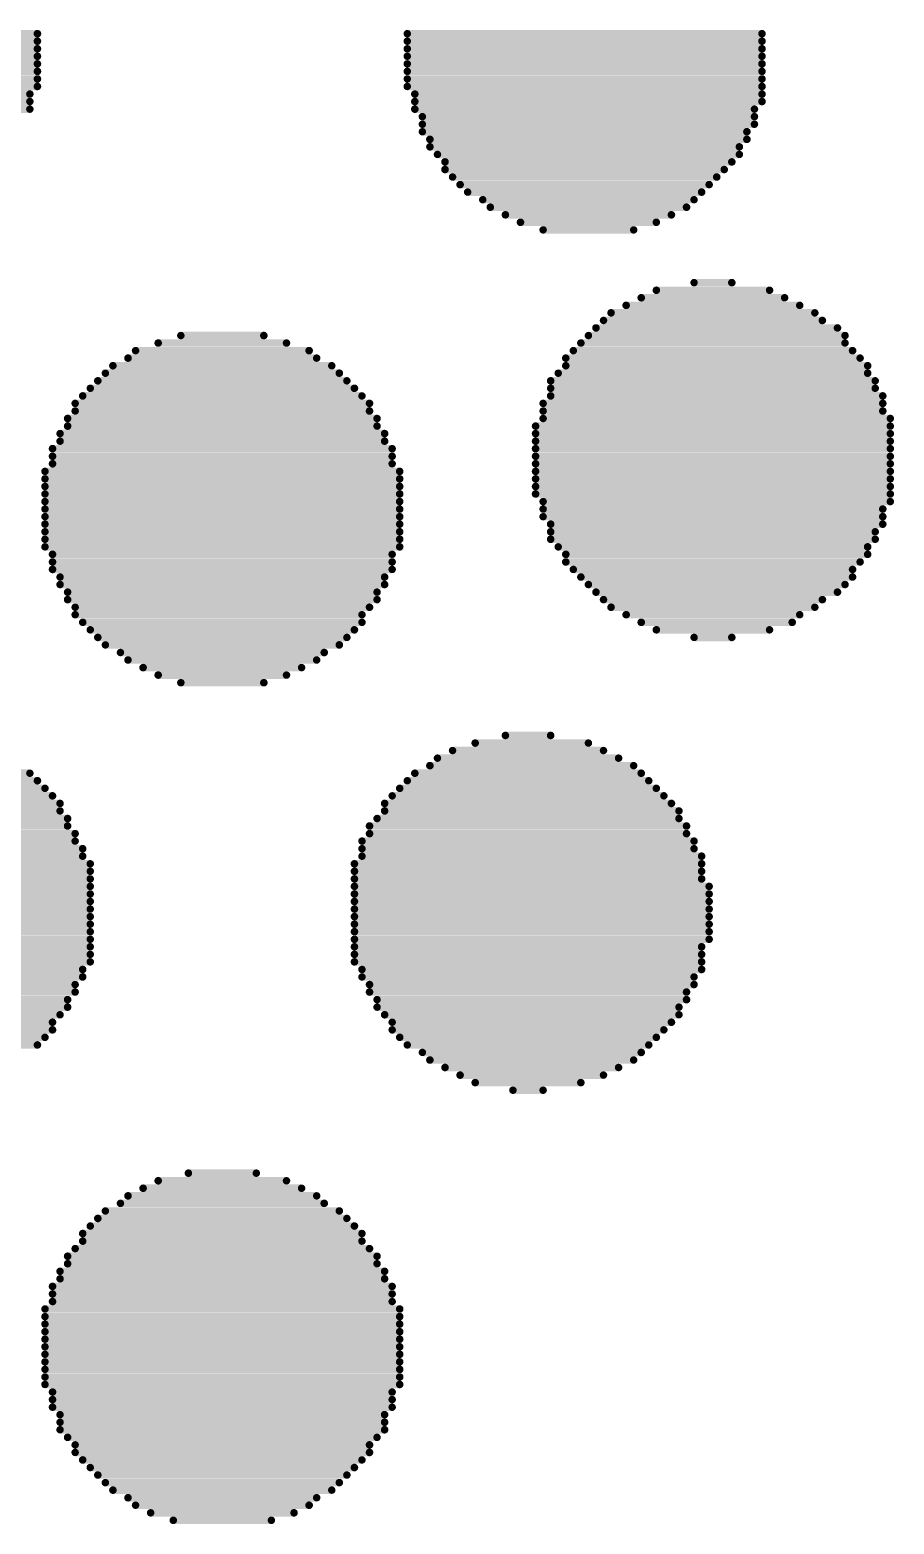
# Model space of a CAD drawing. Header units: millimetres. Extents: x 45 to 209, y 90 to 189.
# Drawn here: x 136.909 to 137.636, y 94.225 to 95.483 of the extents above; entities that cross this region are included whole.
import ezdxf

# ---------------------------------------------------------------- set-up
doc = ezdxf.new("R2010")
doc.units = ezdxf.units.MM
doc.layers.add('TopOverlay', color=2, linetype='Continuous')

# ---------------------------------------------------------------- blocks, each defined once
blk = doc.blocks.new('5394DE47_A0E8_4329_8464_7791B7C19310_63')
at = {"layer": 'TopOverlay', "const_width": 0.00635}
for points in [[(2.8971, 1.3242), (3.1956, 1.3242)], [(2.8971, 1.3179), (3.1956, 1.3179)], [(3.5067, 1.3242), (3.8052, 1.3242)], [(3.5067, 1.3179), (3.8052, 1.3179)], [(2.8971, 1.3115), (3.1956, 1.3115)], [(2.8971, 1.3052), (3.1956, 1.3052)], [(3.5067, 1.3115), (3.8052, 1.3115)], [(3.5067, 1.3052), (3.8052, 1.3052)], [(2.8971, 1.2988), (3.1956, 1.2988)], [(2.8971, 1.2925), (3.1956, 1.2925)], [(3.5067, 1.2988), (3.8052, 1.2988)], [(3.5067, 1.2925), (3.8052, 1.2925)], [(2.8971, 1.2861), (3.1956, 1.2861)], [(2.8971, 1.2798), (3.1956, 1.2798)], [(3.5067, 1.2861), (3.8052, 1.2861)], [(3.5067, 1.2798), (3.8052, 1.2798)], [(2.8971, 1.2734), (3.1892, 1.2734)], [(2.8971, 1.2671), (3.1892, 1.2671)], [(3.5131, 1.2734), (3.8052, 1.2734)], [(3.5131, 1.2671), (3.8052, 1.2671)], [(2.9035, 1.2607), (3.1892, 1.2607)], [(3.5131, 1.2607), (3.7988, 1.2607)], [(3.5194, 1.2544), (3.7988, 1.2544)], [(3.5194, 1.248), (3.7988, 1.248)], [(3.5194, 1.2417), (3.7925, 1.2417)], [(3.5258, 1.2353), (3.7925, 1.2353)], [(3.5258, 1.229), (3.7861, 1.229)], [(3.5321, 1.2226), (3.7861, 1.2226)], [(3.5385, 1.2163), (3.7798, 1.2163)], [(3.5385, 1.2099), (3.7734, 1.2099)], [(3.5448, 1.2036), (3.7671, 1.2036)], [(3.5512, 1.1972), (3.7607, 1.1972)], [(3.5575, 1.1909), (3.7544, 1.1909)], [(3.5702, 1.1845), (3.748, 1.1845)], [(3.5766, 1.1782), (3.7417, 1.1782)], [(3.5893, 1.1718), (3.729, 1.1718)], [(3.602, 1.1655), (3.7163, 1.1655)], [(3.621, 1.1591), (3.6972, 1.1591)], [(3.7163, 1.1083), (3.8115, 1.1083)], [(3.748, 1.1147), (3.7798, 1.1147)], [(3.6909, 1.0956), (3.8369, 1.0956)], [(3.7036, 1.102), (3.8242, 1.102)], [(3.6718, 1.0829), (3.856, 1.0829)], [(3.6782, 1.0893), (3.8496, 1.0893)], [(3.3162, 1.0702), (3.3861, 1.0702)], [(3.6591, 1.0702), (3.875, 1.0702)], [(3.6655, 1.0766), (3.8687, 1.0766)], [(3.2781, 1.0575), (3.4242, 1.0575)], [(3.2972, 1.0639), (3.4051, 1.0639)], [(3.6464, 1.0575), (3.8814, 1.0575)], [(3.6528, 1.0639), (3.875, 1.0639)], [(3.2591, 1.0448), (3.4432, 1.0448)], [(3.2718, 1.0512), (3.4305, 1.0512)], [(3.6401, 1.0512), (3.8877, 1.0512)], [(3.6401, 1.0448), (3.8941, 1.0448)], [(3.2464, 1.0321), (3.4559, 1.0321)], [(3.2527, 1.0385), (3.4496, 1.0385)], [(3.6274, 1.0321), (3.9004, 1.0321)], [(3.6337, 1.0385), (3.8941, 1.0385)], [(3.2337, 1.0194), (3.4686, 1.0194)], [(3.24, 1.0258), (3.4623, 1.0258)], [(3.6274, 1.0258), (3.9004, 1.0258)], [(3.6274, 1.0194), (3.9068, 1.0194)], [(3.2273, 1.0131), (3.475, 1.0131)], [(3.2273, 1.0067), (3.475, 1.0067)], [(3.621, 1.0131), (3.9068, 1.0131)], [(3.621, 1.0067), (3.9068, 1.0067)], [(3.221, 1.0004), (3.4813, 1.0004)], [(3.221, 0.994), (3.4813, 0.994)], [(3.6147, 0.994), (3.9131, 0.994)], [(3.621, 1.0004), (3.9131, 1.0004)], [(3.2146, 0.9877), (3.4877, 0.9877)], [(3.2146, 0.9813), (3.4877, 0.9813)], [(3.6147, 0.9877), (3.9131, 0.9877)], [(3.6147, 0.9813), (3.9131, 0.9813)], [(3.2083, 0.975), (3.494, 0.975)], [(3.2083, 0.9686), (3.494, 0.9686)], [(3.6147, 0.975), (3.9131, 0.975)], [(3.6147, 0.9686), (3.9131, 0.9686)], [(3.2019, 0.9559), (3.5004, 0.9559)], [(3.2083, 0.9623), (3.494, 0.9623)], [(3.6147, 0.9623), (3.9131, 0.9623)], [(3.6147, 0.9559), (3.9131, 0.9559)], [(3.2019, 0.9496), (3.5004, 0.9496)], [(3.2019, 0.9432), (3.5004, 0.9432)], [(3.6147, 0.9496), (3.9131, 0.9496)], [(3.6147, 0.9432), (3.9131, 0.9432)], [(3.2019, 0.9369), (3.5004, 0.9369)], [(3.2019, 0.9305), (3.5004, 0.9305)], [(3.6147, 0.9369), (3.9131, 0.9369)], [(3.621, 0.9305), (3.9131, 0.9305)], [(3.2019, 0.9242), (3.5004, 0.9242)], [(3.2019, 0.9178), (3.5004, 0.9178)], [(3.621, 0.9242), (3.9068, 0.9242)], [(3.621, 0.9178), (3.9068, 0.9178)], [(3.2019, 0.9115), (3.5004, 0.9115)], [(3.2019, 0.9051), (3.5004, 0.9051)], [(3.6274, 0.9115), (3.9068, 0.9115)], [(3.6274, 0.9051), (3.9004, 0.9051)], [(3.2019, 0.8988), (3.5004, 0.8988)], [(3.2019, 0.8924), (3.5004, 0.8924)], [(3.6274, 0.8988), (3.9004, 0.8988)], [(3.6337, 0.8924), (3.8941, 0.8924)], [(3.2083, 0.8861), (3.494, 0.8861)], [(3.2083, 0.8797), (3.494, 0.8797)], [(3.6401, 0.8861), (3.8941, 0.8861)], [(3.6401, 0.8797), (3.8877, 0.8797)], [(3.2083, 0.8734), (3.494, 0.8734)], [(3.2146, 0.867), (3.4877, 0.867)], [(3.6464, 0.8734), (3.8814, 0.8734)], [(3.6528, 0.867), (3.8814, 0.867)], [(3.2146, 0.8607), (3.4877, 0.8607)], [(3.221, 0.8543), (3.4813, 0.8543)], [(3.6591, 0.8607), (3.875, 0.8607)], [(3.6655, 0.8543), (3.8687, 0.8543)], [(3.221, 0.848), (3.4813, 0.848)], [(3.2273, 0.8416), (3.475, 0.8416)], [(3.6718, 0.848), (3.856, 0.848)], [(3.6782, 0.8416), (3.8496, 0.8416)], [(3.2273, 0.8353), (3.4686, 0.8353)], [(3.2337, 0.8289), (3.4686, 0.8289)], [(3.6909, 0.8353), (3.8369, 0.8353)], [(3.7036, 0.8289), (3.8306, 0.8289)], [(3.24, 0.8226), (3.4623, 0.8226)], [(3.2464, 0.8162), (3.4559, 0.8162)], [(3.7163, 0.8226), (3.8115, 0.8226)], [(3.748, 0.8162), (3.7798, 0.8162)], [(3.2527, 0.8099), (3.4496, 0.8099)], [(3.2654, 0.8035), (3.4369, 0.8035)], [(3.2718, 0.7972), (3.4305, 0.7972)], [(3.2845, 0.7908), (3.4178, 0.7908)], [(3.2972, 0.7845), (3.4051, 0.7845)], [(3.3162, 0.7781), (3.3861, 0.7781)], [(3.5639, 0.7273), (3.6591, 0.7273)], [(3.5893, 0.7337), (3.6274, 0.7337)], [(3.5321, 0.7146), (3.6845, 0.7146)], [(3.5448, 0.721), (3.6718, 0.721)], [(2.9987, 0.7019), (3.1892, 0.7019)], [(3.5131, 0.7019), (3.7036, 0.7019)], [(3.5258, 0.7083), (3.6972, 0.7083)], [(2.986, 0.6892), (3.2019, 0.6892)], [(2.9924, 0.6956), (3.1956, 0.6956)], [(3.5004, 0.6892), (3.7163, 0.6892)], [(3.5067, 0.6956), (3.7099, 0.6956)], [(2.9733, 0.6765), (3.2146, 0.6765)], [(2.9797, 0.6829), (3.2083, 0.6829)], [(3.4877, 0.6765), (3.729, 0.6765)], [(3.494, 0.6829), (3.7226, 0.6829)], [(2.967, 0.6702), (3.2146, 0.6702)], [(2.967, 0.6638), (3.221, 0.6638)], [(3.4813, 0.6638), (3.7353, 0.6638)], [(3.4877, 0.6702), (3.7353, 0.6702)], [(2.9606, 0.6575), (3.221, 0.6575)], [(2.9606, 0.6511), (3.2273, 0.6511)], [(3.475, 0.6575), (3.7417, 0.6575)], [(3.475, 0.6511), (3.7417, 0.6511)], [(2.9543, 0.6448), (3.2273, 0.6448)], [(2.9543, 0.6384), (3.2337, 0.6384)], [(3.4686, 0.6448), (3.748, 0.6448)], [(3.4686, 0.6384), (3.748, 0.6384)], [(2.9479, 0.6321), (3.2337, 0.6321)], [(2.9479, 0.6257), (3.24, 0.6257)], [(3.4623, 0.6257), (3.7544, 0.6257)], [(3.4686, 0.6321), (3.7544, 0.6321)], [(2.9479, 0.6194), (3.24, 0.6194)], [(2.9479, 0.613), (3.24, 0.613)], [(3.4623, 0.6194), (3.7544, 0.6194)], [(3.4623, 0.613), (3.7544, 0.613)], [(2.9416, 0.6067), (3.24, 0.6067)], [(3.4623, 0.6067), (3.7607, 0.6067)], [(2.9416, 0.6003), (3.24, 0.6003)], [(2.9416, 0.594), (3.24, 0.594)], [(3.4623, 0.6003), (3.7607, 0.6003)], [(3.4623, 0.594), (3.7607, 0.594)], [(2.9416, 0.5876), (3.24, 0.5876)], [(2.9416, 0.5813), (3.24, 0.5813)], [(3.4623, 0.5876), (3.7607, 0.5876)], [(3.4623, 0.5813), (3.7607, 0.5813)], [(2.9416, 0.5749), (3.24, 0.5749)], [(2.9416, 0.5686), (3.24, 0.5686)], [(3.4623, 0.5749), (3.7607, 0.5749)], [(3.4623, 0.5686), (3.7607, 0.5686)], [(2.9416, 0.5622), (3.24, 0.5622)], [(2.9479, 0.5559), (3.24, 0.5559)], [(3.4623, 0.5622), (3.7607, 0.5622)], [(3.4623, 0.5559), (3.7544, 0.5559)], [(2.9479, 0.5495), (3.24, 0.5495)], [(2.9479, 0.5432), (3.24, 0.5432)], [(3.4623, 0.5495), (3.7544, 0.5495)], [(3.4623, 0.5432), (3.7544, 0.5432)], [(2.9479, 0.5368), (3.2337, 0.5368)], [(2.9543, 0.5305), (3.2337, 0.5305)], [(3.4686, 0.5368), (3.7544, 0.5368)], [(3.4686, 0.5305), (3.748, 0.5305)], [(2.9543, 0.5241), (3.2273, 0.5241)], [(2.9606, 0.5178), (3.2273, 0.5178)], [(3.475, 0.5241), (3.748, 0.5241)], [(3.475, 0.5178), (3.7417, 0.5178)], [(2.9606, 0.5114), (3.221, 0.5114)], [(2.967, 0.5051), (3.221, 0.5051)], [(3.4813, 0.5114), (3.7417, 0.5114)], [(3.4813, 0.5051), (3.7353, 0.5051)], [(2.967, 0.4987), (3.2146, 0.4987)], [(2.9733, 0.4924), (3.2083, 0.4924)], [(3.4877, 0.4987), (3.7353, 0.4987)], [(3.494, 0.4924), (3.729, 0.4924)], [(2.9797, 0.486), (3.2083, 0.486)], [(2.986, 0.4797), (3.2019, 0.4797)], [(3.494, 0.486), (3.7226, 0.486)], [(3.5004, 0.4797), (3.7163, 0.4797)], [(2.9924, 0.4733), (3.1956, 0.4733)], [(3.5067, 0.4733), (3.7099, 0.4733)], [(3.5194, 0.467), (3.7036, 0.467)], [(3.5258, 0.4606), (3.6972, 0.4606)], [(3.5385, 0.4543), (3.6845, 0.4543)], [(3.5512, 0.4479), (3.6718, 0.4479)], [(3.5639, 0.4416), (3.6528, 0.4416)], [(3.5956, 0.4352), (3.621, 0.4352)], [(3.3226, 0.3654), (3.3797, 0.3654)], [(3.2845, 0.3527), (3.4178, 0.3527)], [(3.2972, 0.359), (3.4051, 0.359)], [(3.2654, 0.34), (3.4369, 0.34)], [(3.2718, 0.3463), (3.4305, 0.3463)], [(3.2464, 0.3273), (3.4559, 0.3273)], [(3.2527, 0.3336), (3.4496, 0.3336)], [(3.2337, 0.3146), (3.4686, 0.3146)], [(3.24, 0.3209), (3.4623, 0.3209)], [(3.2273, 0.3019), (3.475, 0.3019)], [(3.2337, 0.3082), (3.4686, 0.3082)], [(3.221, 0.2955), (3.4813, 0.2955)], [(3.221, 0.2892), (3.4813, 0.2892)], [(3.2146, 0.2828), (3.4877, 0.2828)], [(3.2146, 0.2765), (3.4877, 0.2765)], [(3.2083, 0.2701), (3.494, 0.2701)], [(3.2083, 0.2638), (3.494, 0.2638)], [(3.2019, 0.2511), (3.5004, 0.2511)], [(3.2083, 0.2574), (3.494, 0.2574)], [(3.2019, 0.2447), (3.5004, 0.2447)], [(3.2019, 0.2384), (3.5004, 0.2384)], [(3.2019, 0.232), (3.5004, 0.232)], [(3.2019, 0.2257), (3.5004, 0.2257)], [(3.2019, 0.2193), (3.5004, 0.2193)], [(3.2019, 0.213), (3.5004, 0.213)], [(3.2019, 0.2066), (3.5004, 0.2066)], [(3.2019, 0.2003), (3.5004, 0.2003)], [(3.2019, 0.1939), (3.5004, 0.1939)], [(3.2019, 0.1876), (3.5004, 0.1876)], [(3.2083, 0.1812), (3.494, 0.1812)], [(3.2083, 0.1749), (3.494, 0.1749)], [(3.2083, 0.1685), (3.494, 0.1685)], [(3.2146, 0.1622), (3.4877, 0.1622)], [(3.2146, 0.1558), (3.4877, 0.1558)], [(3.2146, 0.1495), (3.4877, 0.1495)], [(3.221, 0.1431), (3.4813, 0.1431)], [(3.2273, 0.1368), (3.475, 0.1368)], [(3.2273, 0.1304), (3.475, 0.1304)], [(3.2337, 0.1241), (3.4686, 0.1241)], [(3.24, 0.1177), (3.4623, 0.1177)], [(3.2464, 0.1114), (3.4559, 0.1114)], [(3.2527, 0.105), (3.4496, 0.105)], [(3.2591, 0.0987), (3.4432, 0.0987)], [(3.2718, 0.0923), (3.4305, 0.0923)], [(3.2781, 0.086), (3.4242, 0.086)], [(3.2908, 0.0796), (3.4115, 0.0796)], [(3.3099, 0.0733), (3.3924, 0.0733)]]:
    blk.add_lwpolyline(points, dxfattribs=at)
at = {"layer": 'TopOverlay', "const_width": 0.00317}
for points in [[(3.194, 1.3242, 1), (3.1972, 1.3242, 1)], [(3.194, 1.3179, 1), (3.1972, 1.3179, 1)], [(3.5052, 1.3242, 1), (3.5083, 1.3242, 1)], [(3.5052, 1.3179, 1), (3.5083, 1.3179, 1)], [(3.8036, 1.3242, 1), (3.8068, 1.3242, 1)], [(3.8036, 1.3179, 1), (3.8068, 1.3179, 1)], [(3.194, 1.3115, 1), (3.1972, 1.3115, 1)], [(3.194, 1.3052, 1), (3.1972, 1.3052, 1)], [(3.5052, 1.3115, 1), (3.5083, 1.3115, 1)], [(3.5052, 1.3052, 1), (3.5083, 1.3052, 1)], [(3.8036, 1.3115, 1), (3.8068, 1.3115, 1)], [(3.8036, 1.3052, 1), (3.8068, 1.3052, 1)], [(3.194, 1.2988, 1), (3.1972, 1.2988, 1)], [(3.194, 1.2925, 1), (3.1972, 1.2925, 1)], [(3.5052, 1.2988, 1), (3.5083, 1.2988, 1)], [(3.5052, 1.2925, 1), (3.5083, 1.2925, 1)], [(3.8036, 1.2988, 1), (3.8068, 1.2988, 1)], [(3.8036, 1.2925, 1), (3.8068, 1.2925, 1)], [(3.194, 1.2861, 1), (3.1972, 1.2861, 1)], [(3.194, 1.2798, 1), (3.1972, 1.2798, 1)], [(3.5052, 1.2861, 1), (3.5083, 1.2861, 1)], [(3.5052, 1.2798, 1), (3.5083, 1.2798, 1)], [(3.8036, 1.2861, 1), (3.8068, 1.2861, 1)], [(3.8036, 1.2798, 1), (3.8068, 1.2798, 1)], [(3.1877, 1.2734, 1), (3.1908, 1.2734, 1)], [(3.1877, 1.2671, 1), (3.1908, 1.2671, 1)], [(3.5115, 1.2734, 1), (3.5147, 1.2734, 1)], [(3.5115, 1.2671, 1), (3.5147, 1.2671, 1)], [(3.8036, 1.2734, 1), (3.8068, 1.2734, 1)], [(3.8036, 1.2671, 1), (3.8068, 1.2671, 1)], [(3.1877, 1.2607, 1), (3.1908, 1.2607, 1)], [(3.5115, 1.2607, 1), (3.5147, 1.2607, 1)], [(3.5179, 1.2544, 1), (3.521, 1.2544, 1)], [(3.7973, 1.2607, 1), (3.8004, 1.2607, 1)], [(3.7973, 1.2544, 1), (3.8004, 1.2544, 1)], [(3.5179, 1.248, 1), (3.521, 1.248, 1)], [(3.5179, 1.2417, 1), (3.521, 1.2417, 1)], [(3.7909, 1.2417, 1), (3.7941, 1.2417, 1)], [(3.7973, 1.248, 1), (3.8004, 1.248, 1)], [(3.5242, 1.2353, 1), (3.5274, 1.2353, 1)], [(3.7909, 1.2353, 1), (3.7941, 1.2353, 1)], [(3.5242, 1.229, 1), (3.5274, 1.229, 1)], [(3.5306, 1.2226, 1), (3.5337, 1.2226, 1)], [(3.7846, 1.229, 1), (3.7877, 1.229, 1)], [(3.7846, 1.2226, 1), (3.7877, 1.2226, 1)], [(3.5369, 1.2163, 1), (3.5401, 1.2163, 1)], [(3.5369, 1.2099, 1), (3.5401, 1.2099, 1)], [(3.7719, 1.2099, 1), (3.775, 1.2099, 1)], [(3.7782, 1.2163, 1), (3.7814, 1.2163, 1)], [(3.5433, 1.2036, 1), (3.5464, 1.2036, 1)], [(3.5496, 1.1972, 1), (3.5528, 1.1972, 1)], [(3.7592, 1.1972, 1), (3.7623, 1.1972, 1)], [(3.7655, 1.2036, 1), (3.7687, 1.2036, 1)], [(3.556, 1.1909, 1), (3.5591, 1.1909, 1)], [(3.5687, 1.1845, 1), (3.5718, 1.1845, 1)], [(3.7465, 1.1845, 1), (3.7496, 1.1845, 1)], [(3.7528, 1.1909, 1), (3.756, 1.1909, 1)], [(3.575, 1.1782, 1), (3.5782, 1.1782, 1)], [(3.5877, 1.1718, 1), (3.5909, 1.1718, 1)], [(3.7274, 1.1718, 1), (3.7306, 1.1718, 1)], [(3.7401, 1.1782, 1), (3.7433, 1.1782, 1)], [(3.6004, 1.1655, 1), (3.6036, 1.1655, 1)], [(3.6195, 1.1591, 1), (3.6226, 1.1591, 1)], [(3.6957, 1.1591, 1), (3.6988, 1.1591, 1)], [(3.7147, 1.1655, 1), (3.7179, 1.1655, 1)], [(3.7147, 1.1083, 1), (3.7179, 1.1083, 1)], [(3.7465, 1.1147, 1), (3.7496, 1.1147, 1)], [(3.7782, 1.1147, 1), (3.7814, 1.1147, 1)], [(3.81, 1.1083, 1), (3.8131, 1.1083, 1)], [(3.6893, 1.0956, 1), (3.6925, 1.0956, 1)], [(3.702, 1.102, 1), (3.7052, 1.102, 1)], [(3.8227, 1.102, 1), (3.8258, 1.102, 1)], [(3.8354, 1.0956, 1), (3.8385, 1.0956, 1)], [(3.6703, 1.0829, 1), (3.6734, 1.0829, 1)], [(3.6766, 1.0893, 1), (3.6798, 1.0893, 1)], [(3.8481, 1.0893, 1), (3.8512, 1.0893, 1)], [(3.8544, 1.0829, 1), (3.8576, 1.0829, 1)], [(3.3147, 1.0702, 1), (3.3178, 1.0702, 1)], [(3.3845, 1.0702, 1), (3.3877, 1.0702, 1)], [(3.6576, 1.0702, 1), (3.6607, 1.0702, 1)], [(3.6639, 1.0766, 1), (3.6671, 1.0766, 1)], [(3.8671, 1.0766, 1), (3.8703, 1.0766, 1)], [(3.8735, 1.0702, 1), (3.8766, 1.0702, 1)], [(3.2766, 1.0575, 1), (3.2797, 1.0575, 1)], [(3.2956, 1.0639, 1), (3.2988, 1.0639, 1)], [(3.4036, 1.0639, 1), (3.4067, 1.0639, 1)], [(3.4226, 1.0575, 1), (3.4258, 1.0575, 1)], [(3.6449, 1.0575, 1), (3.648, 1.0575, 1)], [(3.6512, 1.0639, 1), (3.6544, 1.0639, 1)], [(3.8735, 1.0639, 1), (3.8766, 1.0639, 1)], [(3.8798, 1.0575, 1), (3.883, 1.0575, 1)], [(3.2575, 1.0448, 1), (3.2607, 1.0448, 1)], [(3.2702, 1.0512, 1), (3.2734, 1.0512, 1)], [(3.429, 1.0512, 1), (3.4321, 1.0512, 1)], [(3.4417, 1.0448, 1), (3.4448, 1.0448, 1)], [(3.6385, 1.0512, 1), (3.6417, 1.0512, 1)], [(3.6385, 1.0448, 1), (3.6417, 1.0448, 1)], [(3.8862, 1.0512, 1), (3.8893, 1.0512, 1)], [(3.8925, 1.0448, 1), (3.8957, 1.0448, 1)], [(3.2448, 1.0321, 1), (3.248, 1.0321, 1)], [(3.2512, 1.0385, 1), (3.2543, 1.0385, 1)], [(3.448, 1.0385, 1), (3.4512, 1.0385, 1)], [(3.4544, 1.0321, 1), (3.4575, 1.0321, 1)], [(3.6258, 1.0321, 1), (3.629, 1.0321, 1)], [(3.6322, 1.0385, 1), (3.6353, 1.0385, 1)], [(3.8925, 1.0385, 1), (3.8957, 1.0385, 1)], [(3.8989, 1.0321, 1), (3.902, 1.0321, 1)], [(3.2321, 1.0194, 1), (3.2353, 1.0194, 1)], [(3.2385, 1.0258, 1), (3.2416, 1.0258, 1)], [(3.4607, 1.0258, 1), (3.4639, 1.0258, 1)], [(3.4671, 1.0194, 1), (3.4702, 1.0194, 1)], [(3.6258, 1.0258, 1), (3.629, 1.0258, 1)], [(3.6258, 1.0194, 1), (3.629, 1.0194, 1)], [(3.8989, 1.0258, 1), (3.902, 1.0258, 1)], [(3.9052, 1.0194, 1), (3.9084, 1.0194, 1)], [(3.2258, 1.0131, 1), (3.2289, 1.0131, 1)], [(3.2258, 1.0067, 1), (3.2289, 1.0067, 1)], [(3.4734, 1.0131, 1), (3.4766, 1.0131, 1)], [(3.4734, 1.0067, 1), (3.4766, 1.0067, 1)], [(3.6195, 1.0131, 1), (3.6226, 1.0131, 1)], [(3.6195, 1.0067, 1), (3.6226, 1.0067, 1)], [(3.9052, 1.0131, 1), (3.9084, 1.0131, 1)], [(3.9052, 1.0067, 1), (3.9084, 1.0067, 1)], [(3.2194, 1.0004, 1), (3.2226, 1.0004, 1)], [(3.2194, 0.994, 1), (3.2226, 0.994, 1)], [(3.4798, 1.0004, 1), (3.4829, 1.0004, 1)], [(3.4798, 0.994, 1), (3.4829, 0.994, 1)], [(3.6131, 0.994, 1), (3.6163, 0.994, 1)], [(3.6195, 1.0004, 1), (3.6226, 1.0004, 1)], [(3.9116, 1.0004, 1), (3.9147, 1.0004, 1)], [(3.9116, 0.994, 1), (3.9147, 0.994, 1)], [(3.2131, 0.9877, 1), (3.2162, 0.9877, 1)], [(3.2131, 0.9813, 1), (3.2162, 0.9813, 1)], [(3.4861, 0.9877, 1), (3.4893, 0.9877, 1)], [(3.4861, 0.9813, 1), (3.4893, 0.9813, 1)], [(3.6131, 0.9877, 1), (3.6163, 0.9877, 1)], [(3.6131, 0.9813, 1), (3.6163, 0.9813, 1)], [(3.9116, 0.9877, 1), (3.9147, 0.9877, 1)], [(3.9116, 0.9813, 1), (3.9147, 0.9813, 1)], [(3.2067, 0.975, 1), (3.2099, 0.975, 1)], [(3.2067, 0.9686, 1), (3.2099, 0.9686, 1)], [(3.4925, 0.975, 1), (3.4956, 0.975, 1)], [(3.4925, 0.9686, 1), (3.4956, 0.9686, 1)], [(3.6131, 0.975, 1), (3.6163, 0.975, 1)], [(3.6131, 0.9686, 1), (3.6163, 0.9686, 1)], [(3.9116, 0.975, 1), (3.9147, 0.975, 1)], [(3.9116, 0.9686, 1), (3.9147, 0.9686, 1)], [(3.2004, 0.9559, 1), (3.2035, 0.9559, 1)], [(3.2067, 0.9623, 1), (3.2099, 0.9623, 1)], [(3.4925, 0.9623, 1), (3.4956, 0.9623, 1)], [(3.4988, 0.9559, 1), (3.502, 0.9559, 1)], [(3.6131, 0.9623, 1), (3.6163, 0.9623, 1)], [(3.6131, 0.9559, 1), (3.6163, 0.9559, 1)], [(3.9116, 0.9623, 1), (3.9147, 0.9623, 1)], [(3.9116, 0.9559, 1), (3.9147, 0.9559, 1)], [(3.2004, 0.9496, 1), (3.2035, 0.9496, 1)], [(3.2004, 0.9432, 1), (3.2035, 0.9432, 1)], [(3.4988, 0.9496, 1), (3.502, 0.9496, 1)], [(3.4988, 0.9432, 1), (3.502, 0.9432, 1)], [(3.6131, 0.9496, 1), (3.6163, 0.9496, 1)], [(3.6131, 0.9432, 1), (3.6163, 0.9432, 1)], [(3.9116, 0.9496, 1), (3.9147, 0.9496, 1)], [(3.9116, 0.9432, 1), (3.9147, 0.9432, 1)], [(3.2004, 0.9369, 1), (3.2035, 0.9369, 1)], [(3.2004, 0.9305, 1), (3.2035, 0.9305, 1)], [(3.4988, 0.9369, 1), (3.502, 0.9369, 1)], [(3.4988, 0.9305, 1), (3.502, 0.9305, 1)], [(3.6131, 0.9369, 1), (3.6163, 0.9369, 1)], [(3.6195, 0.9305, 1), (3.6226, 0.9305, 1)], [(3.9116, 0.9369, 1), (3.9147, 0.9369, 1)], [(3.9116, 0.9305, 1), (3.9147, 0.9305, 1)], [(3.2004, 0.9242, 1), (3.2035, 0.9242, 1)], [(3.2004, 0.9178, 1), (3.2035, 0.9178, 1)], [(3.4988, 0.9242, 1), (3.502, 0.9242, 1)], [(3.4988, 0.9178, 1), (3.502, 0.9178, 1)], [(3.6195, 0.9242, 1), (3.6226, 0.9242, 1)], [(3.6195, 0.9178, 1), (3.6226, 0.9178, 1)], [(3.9052, 0.9242, 1), (3.9084, 0.9242, 1)], [(3.9052, 0.9178, 1), (3.9084, 0.9178, 1)], [(3.2004, 0.9115, 1), (3.2035, 0.9115, 1)], [(3.2004, 0.9051, 1), (3.2035, 0.9051, 1)], [(3.4988, 0.9115, 1), (3.502, 0.9115, 1)], [(3.4988, 0.9051, 1), (3.502, 0.9051, 1)], [(3.6258, 0.9115, 1), (3.629, 0.9115, 1)], [(3.6258, 0.9051, 1), (3.629, 0.9051, 1)], [(3.8989, 0.9051, 1), (3.902, 0.9051, 1)], [(3.9052, 0.9115, 1), (3.9084, 0.9115, 1)], [(3.2004, 0.8988, 1), (3.2035, 0.8988, 1)], [(3.2004, 0.8924, 1), (3.2035, 0.8924, 1)], [(3.4988, 0.8988, 1), (3.502, 0.8988, 1)], [(3.4988, 0.8924, 1), (3.502, 0.8924, 1)], [(3.6258, 0.8988, 1), (3.629, 0.8988, 1)], [(3.6322, 0.8924, 1), (3.6353, 0.8924, 1)], [(3.8925, 0.8924, 1), (3.8957, 0.8924, 1)], [(3.8989, 0.8988, 1), (3.902, 0.8988, 1)], [(3.2067, 0.8861, 1), (3.2099, 0.8861, 1)], [(3.2067, 0.8797, 1), (3.2099, 0.8797, 1)], [(3.4925, 0.8861, 1), (3.4956, 0.8861, 1)], [(3.4925, 0.8797, 1), (3.4956, 0.8797, 1)], [(3.6385, 0.8861, 1), (3.6417, 0.8861, 1)], [(3.6385, 0.8797, 1), (3.6417, 0.8797, 1)], [(3.8862, 0.8797, 1), (3.8893, 0.8797, 1)], [(3.8925, 0.8861, 1), (3.8957, 0.8861, 1)], [(3.2067, 0.8734, 1), (3.2099, 0.8734, 1)], [(3.2131, 0.867, 1), (3.2162, 0.867, 1)], [(3.4861, 0.867, 1), (3.4893, 0.867, 1)], [(3.4925, 0.8734, 1), (3.4956, 0.8734, 1)], [(3.6449, 0.8734, 1), (3.648, 0.8734, 1)], [(3.6512, 0.867, 1), (3.6544, 0.867, 1)], [(3.8798, 0.8734, 1), (3.883, 0.8734, 1)], [(3.8798, 0.867, 1), (3.883, 0.867, 1)], [(3.2131, 0.8607, 1), (3.2162, 0.8607, 1)], [(3.2194, 0.8543, 1), (3.2226, 0.8543, 1)], [(3.4798, 0.8543, 1), (3.4829, 0.8543, 1)], [(3.4861, 0.8607, 1), (3.4893, 0.8607, 1)], [(3.6576, 0.8607, 1), (3.6607, 0.8607, 1)], [(3.6639, 0.8543, 1), (3.6671, 0.8543, 1)], [(3.8671, 0.8543, 1), (3.8703, 0.8543, 1)], [(3.8735, 0.8607, 1), (3.8766, 0.8607, 1)], [(3.2194, 0.848, 1), (3.2226, 0.848, 1)], [(3.2258, 0.8416, 1), (3.2289, 0.8416, 1)], [(3.4734, 0.8416, 1), (3.4766, 0.8416, 1)], [(3.4798, 0.848, 1), (3.4829, 0.848, 1)], [(3.6703, 0.848, 1), (3.6734, 0.848, 1)], [(3.6766, 0.8416, 1), (3.6798, 0.8416, 1)], [(3.8481, 0.8416, 1), (3.8512, 0.8416, 1)], [(3.8544, 0.848, 1), (3.8576, 0.848, 1)], [(3.2258, 0.8353, 1), (3.2289, 0.8353, 1)], [(3.2321, 0.8289, 1), (3.2353, 0.8289, 1)], [(3.4671, 0.8353, 1), (3.4702, 0.8353, 1)], [(3.4671, 0.8289, 1), (3.4702, 0.8289, 1)], [(3.6893, 0.8353, 1), (3.6925, 0.8353, 1)], [(3.702, 0.8289, 1), (3.7052, 0.8289, 1)], [(3.829, 0.8289, 1), (3.8322, 0.8289, 1)], [(3.8354, 0.8353, 1), (3.8385, 0.8353, 1)], [(3.2385, 0.8226, 1), (3.2416, 0.8226, 1)], [(3.2448, 0.8162, 1), (3.248, 0.8162, 1)], [(3.4544, 0.8162, 1), (3.4575, 0.8162, 1)], [(3.4607, 0.8226, 1), (3.4639, 0.8226, 1)], [(3.7147, 0.8226, 1), (3.7179, 0.8226, 1)], [(3.7465, 0.8162, 1), (3.7496, 0.8162, 1)], [(3.7782, 0.8162, 1), (3.7814, 0.8162, 1)], [(3.81, 0.8226, 1), (3.8131, 0.8226, 1)], [(3.2512, 0.8099, 1), (3.2543, 0.8099, 1)], [(3.2639, 0.8035, 1), (3.267, 0.8035, 1)], [(3.4353, 0.8035, 1), (3.4385, 0.8035, 1)], [(3.448, 0.8099, 1), (3.4512, 0.8099, 1)], [(3.2702, 0.7972, 1), (3.2734, 0.7972, 1)], [(3.2829, 0.7908, 1), (3.2861, 0.7908, 1)], [(3.4163, 0.7908, 1), (3.4194, 0.7908, 1)], [(3.429, 0.7972, 1), (3.4321, 0.7972, 1)], [(3.2956, 0.7845, 1), (3.2988, 0.7845, 1)], [(3.3147, 0.7781, 1), (3.3178, 0.7781, 1)], [(3.3845, 0.7781, 1), (3.3877, 0.7781, 1)], [(3.4036, 0.7845, 1), (3.4067, 0.7845, 1)], [(3.5623, 0.7273, 1), (3.5655, 0.7273, 1)], [(3.5877, 0.7337, 1), (3.5909, 0.7337, 1)], [(3.6258, 0.7337, 1), (3.629, 0.7337, 1)], [(3.6576, 0.7273, 1), (3.6607, 0.7273, 1)], [(3.5306, 0.7146, 1), (3.5337, 0.7146, 1)], [(3.5433, 0.721, 1), (3.5464, 0.721, 1)], [(3.6703, 0.721, 1), (3.6734, 0.721, 1)], [(3.683, 0.7146, 1), (3.6861, 0.7146, 1)], [(3.1877, 0.7019, 1), (3.1908, 0.7019, 1)], [(3.5115, 0.7019, 1), (3.5147, 0.7019, 1)], [(3.5242, 0.7083, 1), (3.5274, 0.7083, 1)], [(3.6957, 0.7083, 1), (3.6988, 0.7083, 1)], [(3.702, 0.7019, 1), (3.7052, 0.7019, 1)], [(3.194, 0.6956, 1), (3.1972, 0.6956, 1)], [(3.2004, 0.6892, 1), (3.2035, 0.6892, 1)], [(3.4988, 0.6892, 1), (3.502, 0.6892, 1)], [(3.5052, 0.6956, 1), (3.5083, 0.6956, 1)], [(3.7084, 0.6956, 1), (3.7115, 0.6956, 1)], [(3.7147, 0.6892, 1), (3.7179, 0.6892, 1)], [(3.2067, 0.6829, 1), (3.2099, 0.6829, 1)], [(3.2131, 0.6765, 1), (3.2162, 0.6765, 1)], [(3.4861, 0.6765, 1), (3.4893, 0.6765, 1)], [(3.4925, 0.6829, 1), (3.4956, 0.6829, 1)], [(3.7211, 0.6829, 1), (3.7242, 0.6829, 1)], [(3.7274, 0.6765, 1), (3.7306, 0.6765, 1)], [(3.2131, 0.6702, 1), (3.2162, 0.6702, 1)], [(3.2194, 0.6638, 1), (3.2226, 0.6638, 1)], [(3.4798, 0.6638, 1), (3.4829, 0.6638, 1)], [(3.4861, 0.6702, 1), (3.4893, 0.6702, 1)], [(3.7338, 0.6702, 1), (3.7369, 0.6702, 1)], [(3.7338, 0.6638, 1), (3.7369, 0.6638, 1)], [(3.2194, 0.6575, 1), (3.2226, 0.6575, 1)], [(3.2258, 0.6511, 1), (3.2289, 0.6511, 1)], [(3.4734, 0.6575, 1), (3.4766, 0.6575, 1)], [(3.4734, 0.6511, 1), (3.4766, 0.6511, 1)], [(3.7401, 0.6575, 1), (3.7433, 0.6575, 1)], [(3.7401, 0.6511, 1), (3.7433, 0.6511, 1)], [(3.2258, 0.6448, 1), (3.2289, 0.6448, 1)], [(3.2321, 0.6384, 1), (3.2353, 0.6384, 1)], [(3.4671, 0.6448, 1), (3.4702, 0.6448, 1)], [(3.4671, 0.6384, 1), (3.4702, 0.6384, 1)], [(3.7465, 0.6448, 1), (3.7496, 0.6448, 1)], [(3.7465, 0.6384, 1), (3.7496, 0.6384, 1)], [(3.2321, 0.6321, 1), (3.2353, 0.6321, 1)], [(3.2385, 0.6257, 1), (3.2416, 0.6257, 1)], [(3.4607, 0.6257, 1), (3.4639, 0.6257, 1)], [(3.4671, 0.6321, 1), (3.4702, 0.6321, 1)], [(3.7528, 0.6321, 1), (3.756, 0.6321, 1)], [(3.7528, 0.6257, 1), (3.756, 0.6257, 1)], [(3.2385, 0.6194, 1), (3.2416, 0.6194, 1)], [(3.2385, 0.613, 1), (3.2416, 0.613, 1)], [(3.4607, 0.6194, 1), (3.4639, 0.6194, 1)], [(3.4607, 0.613, 1), (3.4639, 0.613, 1)], [(3.7528, 0.6194, 1), (3.756, 0.6194, 1)], [(3.7528, 0.613, 1), (3.756, 0.613, 1)], [(3.2385, 0.6067, 1), (3.2416, 0.6067, 1)], [(3.4607, 0.6067, 1), (3.4639, 0.6067, 1)], [(3.7592, 0.6067, 1), (3.7623, 0.6067, 1)], [(3.2385, 0.6003, 1), (3.2416, 0.6003, 1)], [(3.2385, 0.594, 1), (3.2416, 0.594, 1)], [(3.4607, 0.6003, 1), (3.4639, 0.6003, 1)], [(3.4607, 0.594, 1), (3.4639, 0.594, 1)], [(3.7592, 0.6003, 1), (3.7623, 0.6003, 1)], [(3.7592, 0.594, 1), (3.7623, 0.594, 1)], [(3.2385, 0.5876, 1), (3.2416, 0.5876, 1)], [(3.2385, 0.5813, 1), (3.2416, 0.5813, 1)], [(3.4607, 0.5876, 1), (3.4639, 0.5876, 1)], [(3.4607, 0.5813, 1), (3.4639, 0.5813, 1)], [(3.7592, 0.5876, 1), (3.7623, 0.5876, 1)], [(3.7592, 0.5813, 1), (3.7623, 0.5813, 1)], [(3.2385, 0.5749, 1), (3.2416, 0.5749, 1)], [(3.2385, 0.5686, 1), (3.2416, 0.5686, 1)], [(3.4607, 0.5749, 1), (3.4639, 0.5749, 1)], [(3.4607, 0.5686, 1), (3.4639, 0.5686, 1)], [(3.7592, 0.5749, 1), (3.7623, 0.5749, 1)], [(3.7592, 0.5686, 1), (3.7623, 0.5686, 1)], [(3.2385, 0.5622, 1), (3.2416, 0.5622, 1)], [(3.2385, 0.5559, 1), (3.2416, 0.5559, 1)], [(3.4607, 0.5622, 1), (3.4639, 0.5622, 1)], [(3.4607, 0.5559, 1), (3.4639, 0.5559, 1)], [(3.7528, 0.5559, 1), (3.756, 0.5559, 1)], [(3.7592, 0.5622, 1), (3.7623, 0.5622, 1)], [(3.2385, 0.5495, 1), (3.2416, 0.5495, 1)], [(3.2385, 0.5432, 1), (3.2416, 0.5432, 1)], [(3.4607, 0.5495, 1), (3.4639, 0.5495, 1)], [(3.4607, 0.5432, 1), (3.4639, 0.5432, 1)], [(3.7528, 0.5495, 1), (3.756, 0.5495, 1)], [(3.7528, 0.5432, 1), (3.756, 0.5432, 1)], [(3.2321, 0.5368, 1), (3.2353, 0.5368, 1)], [(3.2321, 0.5305, 1), (3.2353, 0.5305, 1)], [(3.4671, 0.5368, 1), (3.4702, 0.5368, 1)], [(3.4671, 0.5305, 1), (3.4702, 0.5305, 1)], [(3.7465, 0.5305, 1), (3.7496, 0.5305, 1)], [(3.7528, 0.5368, 1), (3.756, 0.5368, 1)], [(3.2258, 0.5241, 1), (3.2289, 0.5241, 1)], [(3.2258, 0.5178, 1), (3.2289, 0.5178, 1)], [(3.4734, 0.5241, 1), (3.4766, 0.5241, 1)], [(3.4734, 0.5178, 1), (3.4766, 0.5178, 1)], [(3.7401, 0.5178, 1), (3.7433, 0.5178, 1)], [(3.7465, 0.5241, 1), (3.7496, 0.5241, 1)], [(3.2194, 0.5114, 1), (3.2226, 0.5114, 1)], [(3.2194, 0.5051, 1), (3.2226, 0.5051, 1)], [(3.4798, 0.5114, 1), (3.4829, 0.5114, 1)], [(3.4798, 0.5051, 1), (3.4829, 0.5051, 1)], [(3.7338, 0.5051, 1), (3.7369, 0.5051, 1)], [(3.7401, 0.5114, 1), (3.7433, 0.5114, 1)], [(3.2067, 0.4924, 1), (3.2099, 0.4924, 1)], [(3.2131, 0.4987, 1), (3.2162, 0.4987, 1)], [(3.4861, 0.4987, 1), (3.4893, 0.4987, 1)], [(3.4925, 0.4924, 1), (3.4956, 0.4924, 1)], [(3.7274, 0.4924, 1), (3.7306, 0.4924, 1)], [(3.7338, 0.4987, 1), (3.7369, 0.4987, 1)], [(3.2004, 0.4797, 1), (3.2035, 0.4797, 1)], [(3.2067, 0.486, 1), (3.2099, 0.486, 1)], [(3.4925, 0.486, 1), (3.4956, 0.486, 1)], [(3.4988, 0.4797, 1), (3.502, 0.4797, 1)], [(3.7147, 0.4797, 1), (3.7179, 0.4797, 1)], [(3.7211, 0.486, 1), (3.7242, 0.486, 1)], [(3.194, 0.4733, 1), (3.1972, 0.4733, 1)], [(3.5052, 0.4733, 1), (3.5083, 0.4733, 1)], [(3.5179, 0.467, 1), (3.521, 0.467, 1)], [(3.702, 0.467, 1), (3.7052, 0.467, 1)], [(3.7084, 0.4733, 1), (3.7115, 0.4733, 1)], [(3.5242, 0.4606, 1), (3.5274, 0.4606, 1)], [(3.5369, 0.4543, 1), (3.5401, 0.4543, 1)], [(3.683, 0.4543, 1), (3.6861, 0.4543, 1)], [(3.6957, 0.4606, 1), (3.6988, 0.4606, 1)], [(3.5496, 0.4479, 1), (3.5528, 0.4479, 1)], [(3.5623, 0.4416, 1), (3.5655, 0.4416, 1)], [(3.6512, 0.4416, 1), (3.6544, 0.4416, 1)], [(3.6703, 0.4479, 1), (3.6734, 0.4479, 1)], [(3.5941, 0.4352, 1), (3.5972, 0.4352, 1)], [(3.6195, 0.4352, 1), (3.6226, 0.4352, 1)], [(3.321, 0.3654, 1), (3.3242, 0.3654, 1)], [(3.3782, 0.3654, 1), (3.3813, 0.3654, 1)], [(3.2829, 0.3527, 1), (3.2861, 0.3527, 1)], [(3.2956, 0.359, 1), (3.2988, 0.359, 1)], [(3.4036, 0.359, 1), (3.4067, 0.359, 1)], [(3.4163, 0.3527, 1), (3.4194, 0.3527, 1)], [(3.2639, 0.34, 1), (3.267, 0.34, 1)], [(3.2702, 0.3463, 1), (3.2734, 0.3463, 1)], [(3.429, 0.3463, 1), (3.4321, 0.3463, 1)], [(3.4353, 0.34, 1), (3.4385, 0.34, 1)], [(3.2448, 0.3273, 1), (3.248, 0.3273, 1)], [(3.2512, 0.3336, 1), (3.2543, 0.3336, 1)], [(3.448, 0.3336, 1), (3.4512, 0.3336, 1)], [(3.4544, 0.3273, 1), (3.4575, 0.3273, 1)], [(3.2321, 0.3146, 1), (3.2353, 0.3146, 1)], [(3.2385, 0.3209, 1), (3.2416, 0.3209, 1)], [(3.4607, 0.3209, 1), (3.4639, 0.3209, 1)], [(3.4671, 0.3146, 1), (3.4702, 0.3146, 1)], [(3.2258, 0.3019, 1), (3.2289, 0.3019, 1)], [(3.2321, 0.3082, 1), (3.2353, 0.3082, 1)], [(3.4671, 0.3082, 1), (3.4702, 0.3082, 1)], [(3.4734, 0.3019, 1), (3.4766, 0.3019, 1)], [(3.2194, 0.2955, 1), (3.2226, 0.2955, 1)], [(3.2194, 0.2892, 1), (3.2226, 0.2892, 1)], [(3.4798, 0.2955, 1), (3.4829, 0.2955, 1)], [(3.4798, 0.2892, 1), (3.4829, 0.2892, 1)], [(3.2131, 0.2828, 1), (3.2162, 0.2828, 1)], [(3.2131, 0.2765, 1), (3.2162, 0.2765, 1)], [(3.4861, 0.2828, 1), (3.4893, 0.2828, 1)], [(3.4861, 0.2765, 1), (3.4893, 0.2765, 1)], [(3.2067, 0.2701, 1), (3.2099, 0.2701, 1)], [(3.2067, 0.2638, 1), (3.2099, 0.2638, 1)], [(3.4925, 0.2701, 1), (3.4956, 0.2701, 1)], [(3.4925, 0.2638, 1), (3.4956, 0.2638, 1)], [(3.2004, 0.2511, 1), (3.2035, 0.2511, 1)], [(3.2067, 0.2574, 1), (3.2099, 0.2574, 1)], [(3.4925, 0.2574, 1), (3.4956, 0.2574, 1)], [(3.4988, 0.2511, 1), (3.502, 0.2511, 1)], [(3.2004, 0.2447, 1), (3.2035, 0.2447, 1)], [(3.2004, 0.2384, 1), (3.2035, 0.2384, 1)], [(3.4988, 0.2447, 1), (3.502, 0.2447, 1)], [(3.4988, 0.2384, 1), (3.502, 0.2384, 1)], [(3.2004, 0.232, 1), (3.2035, 0.232, 1)], [(3.2004, 0.2257, 1), (3.2035, 0.2257, 1)], [(3.4988, 0.232, 1), (3.502, 0.232, 1)], [(3.4988, 0.2257, 1), (3.502, 0.2257, 1)], [(3.2004, 0.2193, 1), (3.2035, 0.2193, 1)], [(3.2004, 0.213, 1), (3.2035, 0.213, 1)], [(3.4988, 0.2193, 1), (3.502, 0.2193, 1)], [(3.4988, 0.213, 1), (3.502, 0.213, 1)], [(3.2004, 0.2066, 1), (3.2035, 0.2066, 1)], [(3.2004, 0.2003, 1), (3.2035, 0.2003, 1)], [(3.4988, 0.2066, 1), (3.502, 0.2066, 1)], [(3.4988, 0.2003, 1), (3.502, 0.2003, 1)], [(3.2004, 0.1939, 1), (3.2035, 0.1939, 1)], [(3.2004, 0.1876, 1), (3.2035, 0.1876, 1)], [(3.4988, 0.1939, 1), (3.502, 0.1939, 1)], [(3.4988, 0.1876, 1), (3.502, 0.1876, 1)], [(3.2067, 0.1812, 1), (3.2099, 0.1812, 1)], [(3.2067, 0.1749, 1), (3.2099, 0.1749, 1)], [(3.4925, 0.1812, 1), (3.4956, 0.1812, 1)], [(3.4925, 0.1749, 1), (3.4956, 0.1749, 1)], [(3.2067, 0.1685, 1), (3.2099, 0.1685, 1)], [(3.2131, 0.1622, 1), (3.2162, 0.1622, 1)], [(3.4861, 0.1622, 1), (3.4893, 0.1622, 1)], [(3.4925, 0.1685, 1), (3.4956, 0.1685, 1)], [(3.2131, 0.1558, 1), (3.2162, 0.1558, 1)], [(3.2131, 0.1495, 1), (3.2162, 0.1495, 1)], [(3.4861, 0.1558, 1), (3.4893, 0.1558, 1)], [(3.4861, 0.1495, 1), (3.4893, 0.1495, 1)], [(3.2194, 0.1431, 1), (3.2226, 0.1431, 1)], [(3.2258, 0.1368, 1), (3.2289, 0.1368, 1)], [(3.4734, 0.1368, 1), (3.4766, 0.1368, 1)], [(3.4798, 0.1431, 1), (3.4829, 0.1431, 1)], [(3.2258, 0.1304, 1), (3.2289, 0.1304, 1)], [(3.2321, 0.1241, 1), (3.2353, 0.1241, 1)], [(3.4671, 0.1241, 1), (3.4702, 0.1241, 1)], [(3.4734, 0.1304, 1), (3.4766, 0.1304, 1)], [(3.2385, 0.1177, 1), (3.2416, 0.1177, 1)], [(3.2448, 0.1114, 1), (3.248, 0.1114, 1)], [(3.4544, 0.1114, 1), (3.4575, 0.1114, 1)], [(3.4607, 0.1177, 1), (3.4639, 0.1177, 1)], [(3.2512, 0.105, 1), (3.2543, 0.105, 1)], [(3.2575, 0.0987, 1), (3.2607, 0.0987, 1)], [(3.4417, 0.0987, 1), (3.4448, 0.0987, 1)], [(3.448, 0.105, 1), (3.4512, 0.105, 1)], [(3.2702, 0.0923, 1), (3.2734, 0.0923, 1)], [(3.2766, 0.086, 1), (3.2797, 0.086, 1)], [(3.4226, 0.086, 1), (3.4258, 0.086, 1)], [(3.429, 0.0923, 1), (3.4321, 0.0923, 1)], [(3.2893, 0.0796, 1), (3.2924, 0.0796, 1)], [(3.3083, 0.0733, 1), (3.3115, 0.0733, 1)], [(3.3909, 0.0733, 1), (3.394, 0.0733, 1)], [(3.4099, 0.0796, 1), (3.4131, 0.0796, 1)]]:
    blk.add_lwpolyline(points, format="xyb", close=True, dxfattribs=at)

msp = doc.modelspace()

# ---------------------------------------------------------------- block references
at = {"rotation": 360}
msp.add_blockref('5394DE47_A0E8_4329_8464_7791B7C19310_63', (133.7194, 94.1552), dxfattribs=at)

doc.saveas('drawing.dxf')
